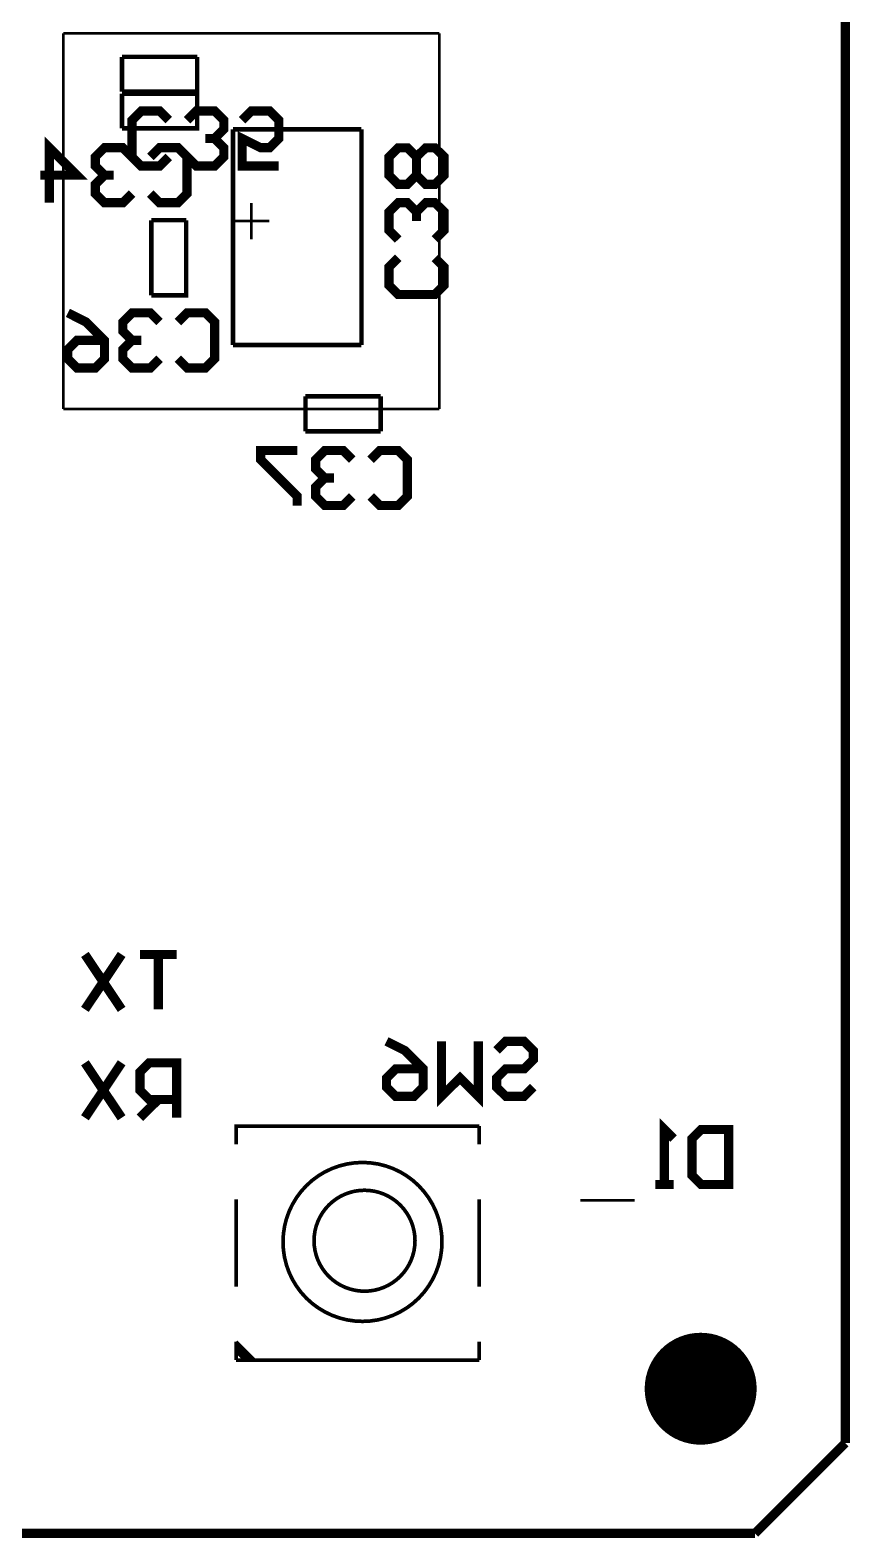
# Model space of a CAD drawing. Extents: x -0.01 to 3.94, y -0.01 to 3.94.
# Drawn here: x 3.049 to 3.942, y -0.005 to 1.638 of the extents above; entities that cross this region are included whole.
import ezdxf

# ---------------------------------------------------------------- set-up
doc = ezdxf.new("R2010")
doc.units = 0
doc.layers.get('0').update_dxf_attribs({"linetype": 'CONTINUOUS'})
for name, color, linetype in [('gbo', 1, 'CONTINUOUS'), ('gm15', 1, 'CONTINUOUS'), ('txt', 8, 'CONTINUOUS')]:
    doc.layers.add(name, color=color, linetype=linetype)

# ---------------------------------------------------------------- blocks, each defined once
blk = doc.blocks.new('D9508')
at = {"const_width": 0.061}
blk.add_lwpolyline([(-0.0305, 0, 1), (0.0305, 0, 1)], format="xyb", close=True, dxfattribs=at)

msp = doc.modelspace()

# ---------------------------------------------------------------- linework, layer by layer
at = {"layer": 'gbo', "color": 1}
for points, const_width in [([(3.149, 1.571), (3.149, 1.609)], 0.005), ([(3.149, 1.571), (3.231, 1.571), (3.231, 1.609)], 0.005), ([(3.149, 1.609), (3.231, 1.609)], 0.005), ([(3.149, 1.531), (3.149, 1.569)], 0.005), ([(3.149, 1.531), (3.231, 1.531), (3.231, 1.569)], 0.005), ([(3.149, 1.569), (3.231, 1.569)], 0.005), ([(3.2, 1.5), (3.19, 1.49), (3.17, 1.49), (3.16, 1.5), (3.16, 1.54), (3.17, 1.55), (3.19, 1.55), (3.2, 1.54)], 0.01), ([(3.22, 1.5), (3.23, 1.49), (3.25, 1.49), (3.26, 1.5), (3.26, 1.51), (3.25, 1.52), (3.24, 1.52), (3.25, 1.52), (3.26, 1.53), (3.26, 1.54), (3.25, 1.55), (3.23, 1.55), (3.22, 1.54)], 0.01), ([(3.3199, 1.49), (3.28, 1.49), (3.28, 1.52), (3.3, 1.51), (3.31, 1.51), (3.3199, 1.52), (3.3199, 1.54), (3.31, 1.55), (3.29, 1.55), (3.28, 1.54)], 0.01), ([(3.27, 1.53), (3.41, 1.53)], 0.005), ([(3.27, 1.295), (3.27, 1.53)], 0.005), ([(3.41, 1.295), (3.41, 1.53)], 0.005), ([(3.07, 1.45), (3.07, 1.51), (3.1, 1.48), (3.0601, 1.48)], 0.01), ([(3.16, 1.5), (3.15, 1.51), (3.13, 1.51), (3.12, 1.5), (3.12, 1.49), (3.13, 1.48), (3.14, 1.48), (3.13, 1.48), (3.12, 1.47), (3.12, 1.46), (3.13, 1.45), (3.15, 1.45), (3.16, 1.46)], 0.01), ([(3.18, 1.5), (3.19, 1.51), (3.21, 1.51), (3.22, 1.5), (3.22, 1.46), (3.21, 1.45), (3.19, 1.45), (3.18, 1.46)], 0.01), ([(3.49, 1.47), (3.5, 1.48), (3.5, 1.5), (3.49, 1.5099), (3.48, 1.5099), (3.47, 1.5), (3.46, 1.5099), (3.45, 1.5099), (3.44, 1.5), (3.44, 1.48), (3.45, 1.47), (3.46, 1.47), (3.47, 1.48), (3.48, 1.47), (3.49, 1.47)], 0.01), ([(3.47, 1.48), (3.47, 1.5)], 0.01), ([(3.49, 1.41), (3.5, 1.42), (3.5, 1.44), (3.49, 1.45), (3.48, 1.45), (3.47, 1.44), (3.47, 1.43), (3.47, 1.44), (3.46, 1.45), (3.45, 1.45), (3.44, 1.44), (3.44, 1.42), (3.45, 1.41)], 0.01), ([(3.181, 1.349), (3.219, 1.349), (3.219, 1.431)], 0.005), ([(3.181, 1.431), (3.219, 1.431)], 0.005), ([(3.181, 1.349), (3.181, 1.431)], 0.005), ([(3.49, 1.39), (3.5, 1.38), (3.5, 1.36), (3.49, 1.35), (3.45, 1.35), (3.44, 1.36), (3.44, 1.38), (3.45, 1.39)], 0.01), ([(3.0901, 1.33), (3.11, 1.32), (3.13, 1.3), (3.13, 1.28), (3.12, 1.27), (3.1, 1.27), (3.0901, 1.28), (3.0901, 1.29), (3.1, 1.3), (3.13, 1.3)], 0.01), ([(3.19, 1.32), (3.18, 1.33), (3.16, 1.33), (3.15, 1.32), (3.15, 1.31), (3.16, 1.3), (3.17, 1.3), (3.16, 1.3), (3.15, 1.29), (3.15, 1.28), (3.16, 1.27), (3.18, 1.27), (3.19, 1.28)], 0.01), ([(3.21, 1.32), (3.22, 1.33), (3.24, 1.33), (3.25, 1.32), (3.25, 1.28), (3.24, 1.27), (3.22, 1.27), (3.21, 1.28)], 0.01), ([(3.27, 1.295), (3.41, 1.295)], 0.005), ([(3.349, 1.239), (3.431, 1.239)], 0.005), ([(3.349, 1.201), (3.349, 1.239)], 0.005), ([(3.431, 1.201), (3.431, 1.239)], 0.005), ([(3.349, 1.201), (3.431, 1.201)], 0.005), ([(3.34, 1.18), (3.3001, 1.18), (3.3001, 1.17), (3.34, 1.13), (3.34, 1.12)], 0.01), ([(3.4, 1.17), (3.39, 1.18), (3.37, 1.18), (3.36, 1.17), (3.36, 1.16), (3.37, 1.15), (3.38, 1.15), (3.37, 1.15), (3.36, 1.14), (3.36, 1.13), (3.37, 1.12), (3.39, 1.12), (3.4, 1.13)], 0.01), ([(3.42, 1.17), (3.43, 1.18), (3.45, 1.18), (3.46, 1.17), (3.46, 1.13), (3.45, 1.12), (3.43, 1.12), (3.42, 1.13)], 0.01), ([(3.1487, 0.6308), (3.1087, 0.5709)], 0.01), ([(3.1087, 0.6308), (3.1487, 0.5709)], 0.01), ([(3.2087, 0.6308), (3.1687, 0.6308), (3.1887, 0.6308), (3.1887, 0.5709)], 0.01), ([(3.4373, 0.5361), (3.4573, 0.5261), (3.4772, 0.5061), (3.4772, 0.4862), (3.4672, 0.4762), (3.4473, 0.4762), (3.4373, 0.4862), (3.4373, 0.4962), (3.4473, 0.5061), (3.4772, 0.5061)], 0.01), ([(3.5372, 0.5361), (3.5372, 0.4762), (3.5172, 0.4962), (3.4972, 0.4762), (3.4972, 0.5361)], 0.01), ([(3.5572, 0.5261), (3.5672, 0.5361), (3.5872, 0.5361), (3.5972, 0.5261), (3.5972, 0.5161), (3.5872, 0.5061), (3.5672, 0.5061), (3.5572, 0.4962), (3.5572, 0.4862), (3.5672, 0.4762), (3.5872, 0.4762), (3.5972, 0.4862)], 0.01), ([(3.1487, 0.5127), (3.1087, 0.4528)], 0.01), ([(3.1087, 0.5127), (3.1487, 0.4528)], 0.01), ([(3.2087, 0.4528), (3.2087, 0.5127), (3.1787, 0.5127), (3.1687, 0.5027), (3.1687, 0.4827), (3.1787, 0.4727), (3.2087, 0.4727)], 0.01), ([(3.1887, 0.4727), (3.1687, 0.4528)], 0.01), ([(3.2733, 0.4238), (3.2733, 0.4438), (3.5383, 0.4438)], 0.004), ([(3.5383, 0.4238), (3.5383, 0.4438)], 0.004), ([(3.75, 0.38), (3.73, 0.38), (3.74, 0.38), (3.74, 0.44), (3.75, 0.43)], 0.01), ([(3.81, 0.44), (3.81, 0.38), (3.78, 0.38), (3.77, 0.39), (3.77, 0.43), (3.78, 0.44), (3.81, 0.44)], 0.01), ([(3.2733, 0.2688), (3.2733, 0.3638)], 0.004), ([(3.5383, 0.2688), (3.5383, 0.3638)], 0.004), ([(3.6485, 0.3628), (3.7076, 0.3628)], 0.003), ([(3.2733, 0.1888), (3.2733, 0.2088)], 0.004), ([(3.2733, 0.1988), (3.2733, 0.2088)], 0.004), ([(3.2733, 0.2088), (3.2933, 0.1888)], 0.004), ([(3.2733, 0.1988), (3.2733, 0.2088)], 0.004), ([(3.2733, 0.2038), (3.2733, 0.2088)], 0.004), ([(3.2733, 0.2038), (3.2883, 0.1888)], 0.004), ([(3.2733, 0.1988), (3.2833, 0.1888), (3.2883, 0.1888)], 0.004), ([(3.5383, 0.1888), (3.5383, 0.2088)], 0.004), ([(3.2733, 0.1888), (3.5383, 0.1888)], 0.004), ([(3.2733, 0.1888), (3.2833, 0.1888)], 0.004), ([(3.2733, 0.1888), (3.2933, 0.1888)], 0.004), ([(3.2883, 0.1888), (3.2933, 0.1888)], 0.004), ([(3.2883, 0.1888), (3.2933, 0.1888)], 0.004)]:
    msp.add_lwpolyline(points, dxfattribs=dict(at, const_width=const_width))
at = {"layer": 'gbo', "color": 1, "const_width": 0.004}
for points in [[(3.4977, 0.3175), (3.4977, 0.3175), (3.4977, 0.3175, 1), (3.3245, 0.3175), (3.3245, 0.3175), (3.3245, 0.3175, 1), (3.4977, 0.3175), (3.4977, 0.3175)], [(3.4683, 0.3188), (3.4683, 0.3188), (3.4683, 0.3188, 1), (3.3583, 0.3188), (3.3583, 0.3188), (3.3583, 0.3188, 1), (3.4683, 0.3188), (3.4683, 0.3188)]]:
    msp.add_lwpolyline(points, format="xyb", dxfattribs=at)
at = {"layer": 'gm15', "color": 1}
for points, const_width in [([(3.937, 0.0984), (3.937, 3.8386)], 0.01), ([(3.937, 0.0984), (3.937, 3.8386)], 0.01), ([(3.0853, 1.6347), (3.4947, 1.6347)], 0.003), ([(3.0853, 1.2253), (3.0853, 1.6347)], 0.003), ([(3.4947, 1.2253), (3.4947, 1.6347)], 0.003), ([(3.29, 1.4103), (3.29, 1.4497)], 0.003), ([(3.2703, 1.43), (3.3097, 1.43)], 0.003), ([(3.0853, 1.2253), (3.4947, 1.2253)], 0.003), ([(3.8386, 0), (3.937, 0.0984)], 0.01), ([(3.8386, 0), (3.937, 0.0984)], 0.01), ([(0.0984, 0), (3.8386, 0)], 0.01), ([(0.0984, 0), (3.8386, 0)], 0.01)]:
    msp.add_lwpolyline(points, dxfattribs=dict(at, const_width=const_width))

# ---------------------------------------------------------------- block references
at = {"layer": 'txt'}
msp.add_blockref('D9508', (3.7795, 0.1575), dxfattribs=at)

doc.saveas('drawing.dxf')
